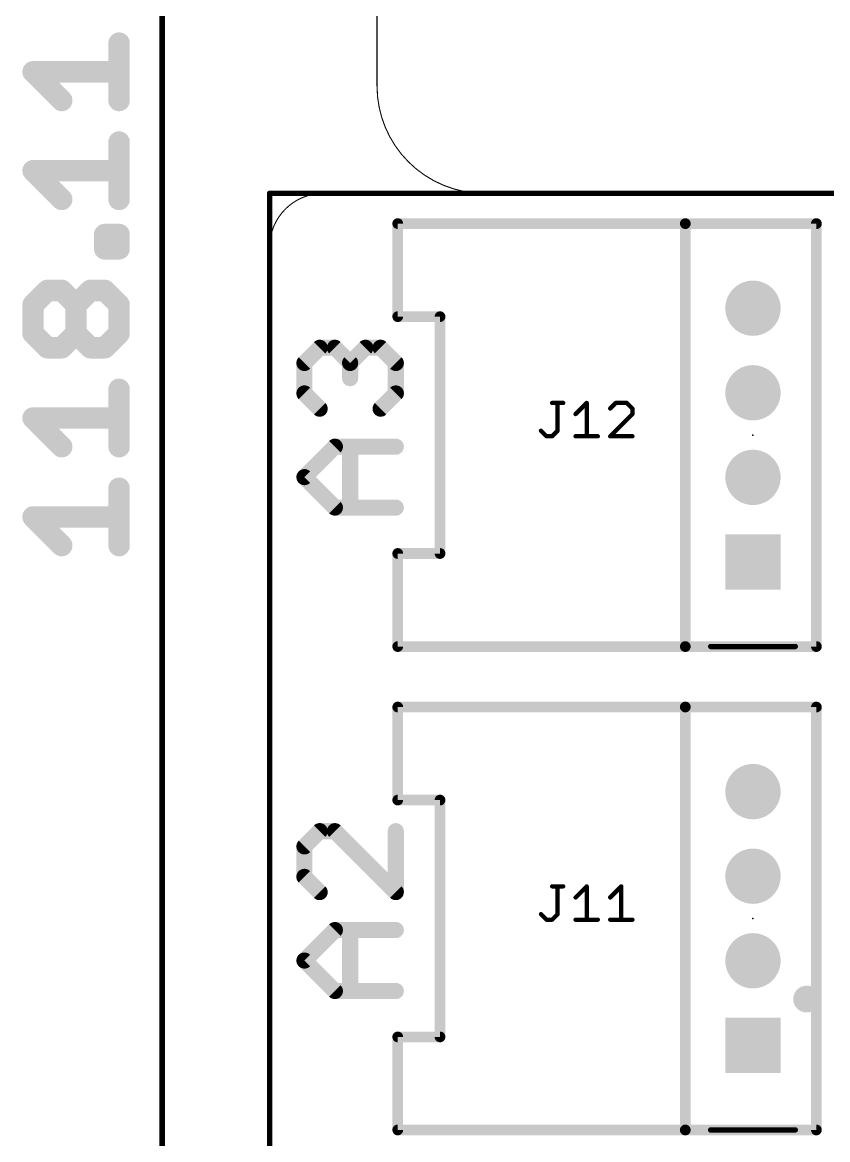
# Model space of a CAD drawing. Extents: x -6 to 140, y -6 to 118.
# Drawn here: x -5.85 to 13.2, y 30.97 to 57.38 of the extents above; entities that cross this region are included whole.
import ezdxf

# ---------------------------------------------------------------- set-up
doc = ezdxf.new("R2010")
doc.units = 0
for name, color, linetype in [('17', 94, 'CONTINUOUS'), ('18', 94, 'CONTINUOUS'), ('20', 214, 'CONTINUOUS'), ('21', 251, 'CONTINUOUS'), ('23', 178, 'CONTINUOUS'), ('25', 251, 'CONTINUOUS'), ('50', 251, 'CONTINUOUS')]:
    doc.layers.add(name, color=color, linetype=linetype)

# ---------------------------------------------------------------- blocks, each defined once
blk = doc.blocks.new('SQUAREP')
blk.add_solid([(-0.5, -0.5), (0.5, -0.5), (-0.5, 0.5), (0.5, 0.5)])
blk = doc.blocks.new('ROUNDP')
at = {"const_width": 0.5}
blk.add_lwpolyline([(0, -0.25, 1), (0, 0.25, 1), (0, -0.25)], format="xyb", dxfattribs=at)
blk = doc.blocks.new('ROUNDV')
at = {"const_width": 0.5}
blk.add_lwpolyline([(0, -0.25, 1), (0, 0.25, 1), (0, -0.25)], format="xyb", dxfattribs=at)

msp = doc.modelspace()

# ---------------------------------------------------------------- linework, layer by layer
at = {"layer": '20', "const_width": 0.0254}
for points in [[(2.54, 55.88), (2.54, 66.294)], [(1.27, 53.34), (63.5, 53.34)], [(67.31, 53.34), (5.08, 53.34)], [(0, 1.27), (0, 52.07)]]:
    msp.add_lwpolyline(points, dxfattribs=at)
at = {"layer": '20'}
for points, const_width in [([(2.54, 55.88, 0.4142), (5.08, 53.34)], 0.0254), ([(2.5463, 55.88, 1), (2.5337, 55.88)], 0.0127), ([(2.5337, 55.88, 1), (2.5463, 55.88)], 0.0127), ([(1.27, 53.34, 0.4142), (0, 52.07)], 0.0254), ([(1.27, 53.34, 0.4142), (0, 52.07)], 0.0254), ([(1.27, 53.3464, 1), (1.27, 53.3337)], 0.0127), ([(1.27, 53.3337, 1), (1.27, 53.3464)], 0.0127), ([(1.27, 53.3337, 1), (1.27, 53.3464)], 0.0127), ([(5.08, 53.3464, 1), (5.08, 53.3337)], 0.0127), ([(5.08, 53.3337, 1), (5.08, 53.3464)], 0.0127), ([(0.0064, 52.07, 1), (-0.0064, 52.07)], 0.0127), ([(-0.0064, 52.07, 1), (0.0064, 52.07)], 0.0127), ([(-0.0064, 52.07, 1), (0.0064, 52.07)], 0.0127)]:
    msp.add_lwpolyline(points, format="xyb", dxfattribs=dict(at, const_width=const_width))
at = {"layer": '21'}
for points, const_width in [([(0.0318, 53.34, 1), (-0.0318, 53.34)], 0.0635), ([(0, 53.3718, 1), (0, 53.3083)], 0.0635), ([(3.03, 52.6885, 1), (3.03, 52.5615)], 0.127), ([(3.0935, 52.625, 1), (2.9665, 52.625)], 0.127), ([(9.83, 52.6885, 1), (9.83, 52.5615)], 0.127), ([(9.8935, 52.625, 1), (9.7665, 52.625)], 0.127), ([(9.83, 52.5615, 1), (9.83, 52.6885)], 0.127), ([(12.9935, 52.625, 1), (12.8665, 52.625)], 0.127), ([(12.93, 52.5615, 1), (12.93, 52.6885)], 0.127), ([(3.03, 50.4885, 1), (3.03, 50.3615)], 0.127), ([(2.9665, 50.425, 1), (3.0935, 50.425)], 0.127), ([(4.0935, 50.425, 1), (3.9665, 50.425)], 0.127), ([(4.03, 50.3615, 1), (4.03, 50.4885)], 0.127), ([(1.1838, 49.7851, 1), (1.1838, 49.5946)], 0.1905), ([(1.2511, 49.6225, 1), (1.1164, 49.7572)], 0.1905), ([(1.6113, 49.7572, 1), (1.4766, 49.6225)], 0.1905), ([(1.5439, 49.5946, 1), (1.5439, 49.7851)], 0.1905), ([(2.2642, 49.7851, 1), (2.2642, 49.5946)], 0.1905), ([(2.3316, 49.6225, 1), (2.1969, 49.7572)], 0.1905), ([(2.6917, 49.7572, 1), (2.557, 49.6225)], 0.1905), ([(2.6244, 49.5946, 1), (2.6244, 49.7851)], 0.1905), ([(0.9189, 49.3297, 1), (0.7284, 49.3297)], 0.1905), ([(0.7563, 49.3971, 1), (0.891, 49.2624)], 0.1905), ([(1.9993, 49.3297, 1), (1.8088, 49.3297)], 0.1905), ([(1.8367, 49.3971, 1), (1.9714, 49.2624)], 0.1905), ([(1.8367, 49.2624, 1), (1.9714, 49.3971)], 0.1905), ([(3.0798, 49.3297, 1), (2.8893, 49.3297)], 0.1905), ([(2.9171, 49.2624, 1), (3.0519, 49.3971)], 0.1905), ([(1.8088, 48.9696, 1), (1.9993, 48.9696)], 0.1905), ([(0.7284, 48.6094, 1), (0.9189, 48.6094)], 0.1905), ([(0.891, 48.6768, 1), (0.7563, 48.5421)], 0.1905), ([(2.8893, 48.6094, 1), (3.0798, 48.6094)], 0.1905), ([(3.0519, 48.5421, 1), (2.9171, 48.6768)], 0.1905), ([(1.1164, 48.1819, 1), (1.2511, 48.3166)], 0.1905), ([(2.557, 48.3166, 1), (2.6917, 48.1819)], 0.1905), ([(1.5439, 47.4463, 1), (1.5439, 47.2558)], 0.1905), ([(1.6113, 47.2837, 1), (1.4766, 47.4184)], 0.1905), ([(1.9993, 47.3511, 1), (1.8088, 47.3511)], 0.1905), ([(2.9845, 47.2558, 1), (2.9845, 47.4463)], 0.1905), ([(0.891, 46.6981, 1), (0.7563, 46.5634)], 0.1905), ([(0.7563, 46.6981, 1), (0.891, 46.5634)], 0.1905), ([(1.5439, 46.0057, 1), (1.5439, 45.8152)], 0.1905), ([(1.4766, 45.8431, 1), (1.6113, 45.9779)], 0.1905), ([(1.8088, 45.9105, 1), (1.9993, 45.9105)], 0.1905), ([(2.9845, 45.8152, 1), (2.9845, 46.0057)], 0.1905), ([(3.0935, 44.825, 1), (2.9665, 44.825)], 0.127), ([(3.03, 44.8885, 1), (3.03, 44.7615)], 0.127), ([(4.03, 44.7615, 1), (4.03, 44.8885)], 0.127), ([(3.9665, 44.825, 1), (4.0935, 44.825)], 0.127), ([(3.03, 42.6885, 1), (3.03, 42.5615)], 0.127), ([(2.9665, 42.625, 1), (3.0935, 42.625)], 0.127), ([(9.83, 42.6885, 1), (9.83, 42.5615)], 0.127), ([(9.7665, 42.625, 1), (9.8935, 42.625)], 0.127), ([(9.83, 42.5615, 1), (9.83, 42.6885)], 0.127), ([(10.43, 42.6568, 1), (10.43, 42.5932)], 0.0635), ([(12.43, 42.5932, 1), (12.43, 42.6568)], 0.0635), ([(12.8665, 42.625, 1), (12.9935, 42.625)], 0.127), ([(12.93, 42.5615, 1), (12.93, 42.6885)], 0.127), ([(3.03, 41.2585, 1), (3.03, 41.1315)], 0.127), ([(3.0935, 41.195, 1), (2.9665, 41.195)], 0.127), ([(9.83, 41.2585, 1), (9.83, 41.1315)], 0.127), ([(9.8935, 41.195, 1), (9.7665, 41.195)], 0.127), ([(9.83, 41.1315, 1), (9.83, 41.2585)], 0.127), ([(12.9935, 41.195, 1), (12.8665, 41.195)], 0.127), ([(12.93, 41.1315, 1), (12.93, 41.2585)], 0.127), ([(3.03, 39.0585, 1), (3.03, 38.9315)], 0.127), ([(4.0935, 38.995, 1), (3.9665, 38.995)], 0.127), ([(4.03, 38.9315, 1), (4.03, 39.0585)], 0.127), ([(2.9665, 38.995, 1), (3.0935, 38.995)], 0.127), ([(1.1838, 38.3551, 1), (1.1838, 38.1646)], 0.1905), ([(1.2511, 38.1925, 1), (1.1164, 38.3272)], 0.1905), ([(1.6113, 38.3272, 1), (1.4766, 38.1925)], 0.1905), ([(1.5439, 38.1646, 1), (1.5439, 38.3551)], 0.1905), ([(3.0798, 38.2599, 1), (2.8893, 38.2599)], 0.1905), ([(0.9189, 37.8997, 1), (0.7284, 37.8997)], 0.1905), ([(0.7563, 37.9671, 1), (0.891, 37.8324)], 0.1905), ([(0.7284, 37.1794, 1), (0.9189, 37.1794)], 0.1905), ([(0.891, 37.2468, 1), (0.7563, 37.1121)], 0.1905), ([(1.1164, 36.7519, 1), (1.2511, 36.8866)], 0.1905), ([(2.8893, 36.8193, 1), (3.0798, 36.8193)], 0.1905), ([(2.9171, 36.7519, 1), (3.0519, 36.8866)], 0.1905), ([(1.5439, 36.0163, 1), (1.5439, 35.8258)], 0.1905), ([(1.6113, 35.8537, 1), (1.4766, 35.9884)], 0.1905), ([(1.9993, 35.9211, 1), (1.8088, 35.9211)], 0.1905), ([(2.9845, 35.8258, 1), (2.9845, 36.0163)], 0.1905), ([(0.891, 35.2681, 1), (0.7563, 35.1334)], 0.1905), ([(0.7563, 35.2681, 1), (0.891, 35.1334)], 0.1905), ([(1.5439, 34.5757, 1), (1.5439, 34.3852)], 0.1905), ([(1.4766, 34.4131, 1), (1.6113, 34.5479)], 0.1905), ([(2.9845, 34.3852, 1), (2.9845, 34.5757)], 0.1905), ([(1.8088, 34.4805, 1), (1.9993, 34.4805)], 0.1905), ([(3.0935, 33.395, 1), (2.9665, 33.395)], 0.127), ([(3.03, 33.4585, 1), (3.03, 33.3315)], 0.127), ([(3.9665, 33.395, 1), (4.0935, 33.395)], 0.127), ([(4.03, 33.3315, 1), (4.03, 33.4585)], 0.127), ([(3.03, 31.2585, 1), (3.03, 31.1315)], 0.127), ([(2.9665, 31.195, 1), (3.0935, 31.195)], 0.127), ([(9.83, 31.2585, 1), (9.83, 31.1315)], 0.127), ([(9.7665, 31.195, 1), (9.8935, 31.195)], 0.127), ([(9.83, 31.1315, 1), (9.83, 31.2585)], 0.127), ([(10.43, 31.2267, 1), (10.43, 31.1633)], 0.0635), ([(12.43, 31.1633, 1), (12.43, 31.2267)], 0.0635), ([(12.8665, 31.195, 1), (12.9935, 31.195)], 0.127), ([(12.93, 31.1315, 1), (12.93, 31.2585)], 0.127)]:
    msp.add_lwpolyline(points, format="xyb", dxfattribs=dict(at, const_width=const_width))
for points, const_width in [([(0, 0), (0, 53.34)], 0.127), ([(0, 53.34), (64.516, 53.34)], 0.127), ([(9.83, 52.625), (3.03, 52.625)], 0.254), ([(3.03, 50.425), (3.03, 52.625)], 0.254), ([(9.83, 52.625), (12.93, 52.625)], 0.254), ([(9.83, 42.625), (9.83, 52.625)], 0.254), ([(12.93, 42.625), (12.93, 52.625)], 0.254), ([(4.03, 50.425), (3.03, 50.425)], 0.254), ([(4.03, 44.825), (4.03, 50.425)], 0.254), ([(0.8237, 49.3297), (1.1838, 49.6899)], 0.381), ([(1.1838, 49.6899), (1.5439, 49.6899)], 0.381), ([(1.5439, 49.6899), (1.9041, 49.3297)], 0.381), ([(1.9041, 49.3297), (2.2642, 49.6899)], 0.381), ([(2.2642, 49.6899), (2.6244, 49.6899)], 0.381), ([(2.6244, 49.6899), (2.9845, 49.3297)], 0.381), ([(0.8237, 48.6094), (0.8237, 49.3297)], 0.381), ([(1.9041, 49.3297), (1.9041, 48.9696)], 0.381), ([(2.9845, 49.3297), (2.9845, 48.6094)], 0.381), ([(1.1838, 48.2493), (0.8237, 48.6094)], 0.381), ([(2.9845, 48.6094), (2.6244, 48.2493)], 0.381), ([(0.8237, 46.6308), (1.5439, 47.3511)], 0.381), ([(1.5439, 47.3511), (2.9845, 47.3511)], 0.381), ([(1.9041, 45.9105), (1.9041, 47.3511)], 0.381), ([(1.5439, 45.9105), (0.8237, 46.6308)], 0.381), ([(2.9845, 45.9105), (1.5439, 45.9105)], 0.381), ([(3.03, 42.625), (3.03, 44.825)], 0.254), ([(3.03, 44.825), (4.03, 44.825)], 0.254), ([(3.03, 42.625), (9.83, 42.625)], 0.254), ([(9.83, 42.625), (12.93, 42.625)], 0.254), ([(10.43, 42.625), (12.43, 42.625)], 0.127), ([(9.83, 41.195), (3.03, 41.195)], 0.254), ([(3.03, 38.995), (3.03, 41.195)], 0.254), ([(9.83, 41.195), (12.93, 41.195)], 0.254), ([(9.83, 31.195), (9.83, 41.195)], 0.254), ([(12.93, 31.195), (12.93, 41.195)], 0.254), ([(4.03, 38.995), (3.03, 38.995)], 0.254), ([(4.03, 33.395), (4.03, 38.995)], 0.254), ([(1.1838, 38.2599), (0.8237, 37.8997)], 0.381), ([(1.5439, 38.2599), (1.1838, 38.2599)], 0.381), ([(2.9845, 36.8193), (1.5439, 38.2599)], 0.381), ([(2.9845, 38.2599), (2.9845, 36.8193)], 0.381), ([(0.8237, 37.8997), (0.8237, 37.1794)], 0.381), ([(0.8237, 37.1794), (1.1838, 36.8193)], 0.381), ([(0.8237, 35.2008), (1.5439, 35.9211)], 0.381), ([(1.5439, 35.9211), (2.9845, 35.9211)], 0.381), ([(1.9041, 34.4805), (1.9041, 35.9211)], 0.381), ([(1.5439, 34.4805), (0.8237, 35.2008)], 0.381), ([(2.9845, 34.4805), (1.5439, 34.4805)], 0.381), ([(3.03, 31.195), (3.03, 33.395)], 0.254), ([(3.03, 33.395), (4.03, 33.395)], 0.254), ([(3.03, 31.195), (9.83, 31.195)], 0.254), ([(9.83, 31.195), (12.93, 31.195)], 0.254), ([(10.43, 31.195), (12.43, 31.195)], 0.127)]:
    msp.add_lwpolyline(points, dxfattribs=dict(at, const_width=const_width))
at = {"layer": '23'}
for p in [(11.43, 47.625), (11.43, 36.195)]:
    msp.add_point(p, dxfattribs=at)
at = {"layer": '25', "const_width": 0.1016}
for points in [[(6.6795, 48.3849), (6.9422, 48.3849)], [(6.8108, 47.7281), (6.8108, 48.3849)], [(7.2354, 48.1222), (7.4981, 48.3849)], [(7.4981, 48.3849), (7.4981, 47.5968)], [(8.1853, 48.3849), (8.054, 48.2535)], [(8.448, 48.3849), (8.1853, 48.3849)], [(8.5793, 48.2535), (8.448, 48.3849)], [(8.054, 47.5968), (8.5793, 48.1222)], [(8.5793, 48.1222), (8.5793, 48.2535)], [(6.4168, 47.7281), (6.5481, 47.5968)], [(6.5481, 47.5968), (6.6795, 47.5968)], [(6.6795, 47.5968), (6.8108, 47.7281)], [(7.2354, 47.5968), (7.7608, 47.5968)], [(8.5793, 47.5968), (8.054, 47.5968)], [(6.6795, 36.9549), (6.9422, 36.9549)], [(6.8108, 36.2981), (6.8108, 36.9549)], [(7.2354, 36.6922), (7.4981, 36.9549)], [(7.4981, 36.9549), (7.4981, 36.1668)], [(8.054, 36.6922), (8.3166, 36.9549)], [(8.3166, 36.9549), (8.3166, 36.1668)], [(6.4168, 36.2981), (6.5481, 36.1668)], [(6.5481, 36.1668), (6.6795, 36.1668)], [(6.6795, 36.1668), (6.8108, 36.2981)], [(7.2354, 36.1668), (7.7608, 36.1668)], [(8.054, 36.1668), (8.5793, 36.1668)]]:
    msp.add_lwpolyline(points, dxfattribs=at)
at = {"layer": '25', "const_width": 0.0508}
for points in [[(6.6795, 48.4103, 1), (6.6795, 48.3595)], [(6.8362, 48.3849, 1), (6.7854, 48.3849)], [(6.9422, 48.3595, 1), (6.9422, 48.4103)], [(7.5235, 48.3849, 1), (7.4727, 48.3849)], [(7.516, 48.3669, 1), (7.4801, 48.4028)], [(8.1853, 48.4103, 1), (8.1853, 48.3595)], [(8.2033, 48.3669, 1), (8.1673, 48.4028)], [(8.466, 48.4028, 1), (8.43, 48.3669)], [(8.448, 48.3595, 1), (8.448, 48.4103)], [(7.2174, 48.1401, 1), (7.2533, 48.1042)], [(8.036, 48.2715, 1), (8.0719, 48.2356)], [(8.6047, 48.2535, 1), (8.5539, 48.2535)], [(8.5539, 48.1222, 1), (8.6047, 48.1222)], [(8.5614, 48.2356, 1), (8.5973, 48.2715)], [(8.5973, 48.1042, 1), (8.5614, 48.1401)], [(6.4348, 47.7461, 1), (6.3988, 47.7102)], [(6.5481, 47.6222, 1), (6.5481, 47.5714)], [(6.5302, 47.5788, 1), (6.5661, 47.6148)], [(6.6615, 47.6148, 1), (6.6975, 47.5788)], [(6.6795, 47.5714, 1), (6.6795, 47.6222)], [(6.7854, 47.7281, 1), (6.8362, 47.7281)], [(6.8288, 47.7102, 1), (6.7929, 47.7461)], [(7.2354, 47.6222, 1), (7.2354, 47.5714)], [(7.4727, 47.5968, 1), (7.5235, 47.5968)], [(7.7608, 47.5714, 1), (7.7608, 47.6222)], [(8.036, 47.6148, 1), (8.0719, 47.5788)], [(8.054, 47.6222, 1), (8.054, 47.5714)], [(8.5793, 47.5714, 1), (8.5793, 47.6222)], [(6.6795, 36.9803, 1), (6.6795, 36.9295)], [(6.8362, 36.9549, 1), (6.7854, 36.9549)], [(6.9422, 36.9295, 1), (6.9422, 36.9803)], [(7.5235, 36.9549, 1), (7.4727, 36.9549)], [(7.516, 36.9369, 1), (7.4801, 36.9728)], [(8.342, 36.9549, 1), (8.2912, 36.9549)], [(8.3346, 36.9369, 1), (8.2987, 36.9728)], [(7.2174, 36.7101, 1), (7.2533, 36.6742)], [(8.036, 36.7101, 1), (8.0719, 36.6742)], [(6.4348, 36.3161, 1), (6.3988, 36.2802)], [(6.5481, 36.1922, 1), (6.5481, 36.1414)], [(6.5302, 36.1488, 1), (6.5661, 36.1848)], [(6.6615, 36.1848, 1), (6.6975, 36.1488)], [(6.6795, 36.1414, 1), (6.6795, 36.1922)], [(6.7854, 36.2981, 1), (6.8362, 36.2981)], [(6.8288, 36.2802, 1), (6.7929, 36.3161)], [(7.2354, 36.1922, 1), (7.2354, 36.1414)], [(7.7608, 36.1414, 1), (7.7608, 36.1922)], [(8.054, 36.1922, 1), (8.054, 36.1414)], [(8.5793, 36.1414, 1), (8.5793, 36.1922)], [(7.4727, 36.1668, 1), (7.5235, 36.1668)], [(8.2912, 36.1668, 1), (8.342, 36.1668)]]:
    msp.add_lwpolyline(points, format="xyb", dxfattribs=at)
at = {"layer": '50'}
for points, const_width in [([(-2.54, 112.33), (-2.54, -5.65)], 0.13), ([(-3.559, 55.5364), (-3.559, 56.8922)], 0.508), ([(-4.9148, 55.5364), (-5.5927, 56.2143)], 0.508), ([(-5.5927, 56.2143), (-3.559, 56.2143)], 0.508), ([(-3.559, 53.1976), (-3.559, 54.5534)], 0.508), ([(-4.9148, 53.1976), (-5.5927, 53.8755)], 0.508), ([(-5.5927, 53.8755), (-3.559, 53.8755)], 0.508), ([(-3.898, 52.0282), (-3.898, 52.3671)], 0.508), ([(-3.898, 52.3671), (-3.559, 52.3671)], 0.508), ([(-3.559, 52.3671), (-3.559, 52.0282)], 0.508), ([(-3.559, 52.0282), (-3.898, 52.0282)], 0.508), ([(-5.5927, 50.7062), (-5.2538, 51.0452)], 0.508), ([(-5.2538, 51.0452), (-4.9148, 51.0452)], 0.508), ([(-4.9148, 51.0452), (-4.5759, 50.7062)], 0.508), ([(-4.5759, 50.7062), (-4.2369, 51.0452)], 0.508), ([(-4.2369, 51.0452), (-3.898, 51.0452)], 0.508), ([(-3.898, 51.0452), (-3.559, 50.7062)], 0.508), ([(-5.5927, 50.0283), (-5.5927, 50.7062)], 0.508), ([(-4.5759, 50.0283), (-4.5759, 50.7062)], 0.508), ([(-3.559, 50.7062), (-3.559, 50.0283)], 0.508), ([(-5.2538, 49.6894), (-5.5927, 50.0283)], 0.508), ([(-4.5759, 50.0283), (-4.9148, 49.6894)], 0.508), ([(-4.2369, 49.6894), (-4.5759, 50.0283)], 0.508), ([(-3.559, 50.0283), (-3.898, 49.6894)], 0.508), ([(-4.9148, 49.6894), (-5.2538, 49.6894)], 0.508), ([(-3.898, 49.6894), (-4.2369, 49.6894)], 0.508), ([(-3.559, 47.3506), (-3.559, 48.7064)], 0.508), ([(-4.9148, 47.3506), (-5.5927, 48.0285)], 0.508), ([(-5.5927, 48.0285), (-3.559, 48.0285)], 0.508), ([(-3.559, 45.0118), (-3.559, 46.3676)], 0.508), ([(-4.9148, 45.0118), (-5.5927, 45.6897)], 0.508), ([(-5.5927, 45.6897), (-3.559, 45.6897)], 0.508)]:
    msp.add_lwpolyline(points, dxfattribs=dict(at, const_width=const_width))
at = {"layer": '50', "const_width": 0.254}
for points in [[(-3.432, 56.8922, 1), (-3.686, 56.8922)], [(-5.5029, 56.3041, 1), (-5.6825, 56.1245)], [(-5.5927, 56.3413, 1), (-5.5927, 56.0873)], [(-3.559, 56.0873, 1), (-3.559, 56.3413)], [(-5.0046, 55.4466, 1), (-4.825, 55.6262)], [(-3.686, 55.5364, 1), (-3.432, 55.5364)], [(-3.432, 54.5534, 1), (-3.686, 54.5534)], [(-5.5029, 53.9653, 1), (-5.6825, 53.7857)], [(-5.5927, 54.0025, 1), (-5.5927, 53.7485)], [(-3.559, 53.7485, 1), (-3.559, 54.0025)], [(-5.0046, 53.1078, 1), (-4.825, 53.2874)], [(-3.686, 53.1976, 1), (-3.432, 53.1976)], [(-3.771, 52.3671, 1), (-4.025, 52.3671)], [(-3.898, 52.4941, 1), (-3.898, 52.2401)], [(-3.432, 52.3671, 1), (-3.686, 52.3671)], [(-3.559, 52.2401, 1), (-3.559, 52.4941)], [(-3.898, 52.1552, 1), (-3.898, 51.9012)], [(-4.025, 52.0282, 1), (-3.771, 52.0282)], [(-3.686, 52.0282, 1), (-3.432, 52.0282)], [(-3.559, 51.9012, 1), (-3.559, 52.1552)], [(-5.2538, 51.1722, 1), (-5.2538, 50.9182)], [(-5.164, 50.9554, 1), (-5.3436, 51.135)], [(-4.825, 51.135, 1), (-5.0046, 50.9554)], [(-4.9148, 50.9182, 1), (-4.9148, 51.1722)], [(-4.2369, 51.1722, 1), (-4.2369, 50.9182)], [(-4.1471, 50.9554, 1), (-4.3267, 51.135)], [(-3.8082, 51.135, 1), (-3.9878, 50.9554)], [(-3.898, 50.9182, 1), (-3.898, 51.1722)], [(-5.4657, 50.7062, 1), (-5.7197, 50.7062)], [(-5.6825, 50.796, 1), (-5.5029, 50.6164)], [(-4.4489, 50.7062, 1), (-4.7029, 50.7062)], [(-4.6657, 50.796, 1), (-4.4861, 50.6164)], [(-4.6657, 50.6164, 1), (-4.4861, 50.796)], [(-3.432, 50.7062, 1), (-3.686, 50.7062)], [(-3.6488, 50.6164, 1), (-3.4692, 50.796)], [(-5.5029, 50.1181, 1), (-5.6825, 49.9385)], [(-4.4861, 50.1181, 1), (-4.6657, 49.9385)], [(-4.4861, 49.9385, 1), (-4.6657, 50.1181)], [(-3.4692, 49.9385, 1), (-3.6488, 50.1181)], [(-5.7197, 50.0283, 1), (-5.4657, 50.0283)], [(-5.2538, 49.8164, 1), (-5.2538, 49.5624)], [(-4.9148, 49.5624, 1), (-4.9148, 49.8164)], [(-4.7029, 50.0283, 1), (-4.4489, 50.0283)], [(-4.2369, 49.8164, 1), (-4.2369, 49.5624)], [(-3.898, 49.5624, 1), (-3.898, 49.8164)], [(-3.686, 50.0283, 1), (-3.432, 50.0283)], [(-5.3436, 49.5996, 1), (-5.164, 49.7792)], [(-5.0046, 49.7792, 1), (-4.825, 49.5996)], [(-4.3267, 49.5996, 1), (-4.1471, 49.7792)], [(-3.9878, 49.7792, 1), (-3.8082, 49.5996)], [(-3.432, 48.7064, 1), (-3.686, 48.7064)], [(-5.5029, 48.1183, 1), (-5.6825, 47.9387)], [(-5.5927, 48.1555, 1), (-5.5927, 47.9015)], [(-3.559, 47.9015, 1), (-3.559, 48.1555)], [(-5.0046, 47.2608, 1), (-4.825, 47.4404)], [(-3.686, 47.3506, 1), (-3.432, 47.3506)], [(-3.432, 46.3676, 1), (-3.686, 46.3676)], [(-5.5029, 45.7795, 1), (-5.6825, 45.5999)], [(-5.5927, 45.8167, 1), (-5.5927, 45.5627)], [(-3.559, 45.5627, 1), (-3.559, 45.8167)], [(-5.0046, 44.922, 1), (-4.825, 45.1016)], [(-3.686, 45.0118, 1), (-3.432, 45.0118)]]:
    msp.add_lwpolyline(points, format="xyb", dxfattribs=at)

# ---------------------------------------------------------------- block references
at = {"layer": '17', "xscale": 1.308, "yscale": 1.308, "rotation": 90}
for name, p in [('ROUNDP', (11.43, 50.625)), ('ROUNDP', (11.43, 50.625)), ('ROUNDP', (11.43, 48.625)), ('ROUNDP', (11.43, 48.625)), ('ROUNDP', (11.43, 46.625)), ('ROUNDP', (11.43, 46.625)), ('SQUAREP', (11.43, 44.625)), ('SQUAREP', (11.43, 44.625)), ('ROUNDP', (11.43, 39.195)), ('ROUNDP', (11.43, 39.195)), ('ROUNDP', (11.43, 37.195)), ('ROUNDP', (11.43, 37.195)), ('ROUNDP', (11.43, 35.195)), ('ROUNDP', (11.43, 35.195)), ('SQUAREP', (11.43, 33.195)), ('SQUAREP', (11.43, 33.195))]:
    msp.add_blockref(name, p, dxfattribs=at)
at = {"layer": '18', "xscale": 0.635, "yscale": 0.635}
msp.add_blockref('ROUNDV', (12.7, 34.29), dxfattribs=at)

doc.saveas('drawing.dxf')
